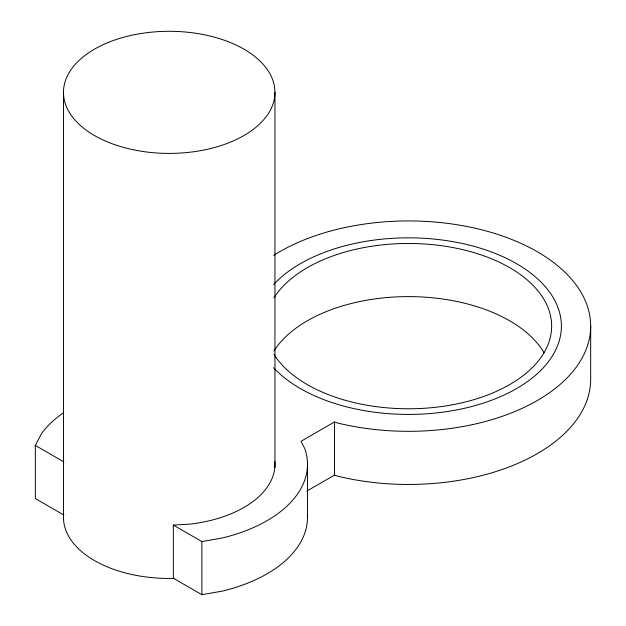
<?xml version="1.0" encoding="UTF-8"?>
<svg xmlns="http://www.w3.org/2000/svg" width="626" height="626" viewBox="0 0 626 626"><rect width="100%" height="100%" fill="white"/><g stroke="black" fill="none" stroke-linecap="round" stroke-linejoin="round"><path stroke-width="0.94" d="M63.875 515.026L35.322 498.539L35.322 445.407L41.465 433.716A138.276 79.831 0 0 1 63.116 413.066M273.703 255.345A182.197 105.191 0 0 1 514.783 240.697A182.197 105.191 0 0 1 567.688 377.282A182.197 105.191 0 0 1 338.752 423.309L334.464 421.987L300.965 441.33L304.831 448.693A138.276 79.831 0 0 1 222.128 538.024L201.877 541.568L173.324 525.081L173.324 578.213L201.877 594.7L222.128 591.155A138.276 79.831 0 0 0 307.405 514.642M306.826 491.074L334.464 475.118L338.752 476.441A182.197 105.191 0 0 0 590.678 379.262L590.678 326.13M173.324 525.081L189.842 524.142A105.739 61.051 0 0 0 274.845 461.511M35.322 445.407L63.875 461.894M334.464 421.987L334.464 475.118M307.491 464.265L307.491 517.397M274.955 92.351L274.955 467.567M201.877 541.568L201.877 594.7M63.476 92.351L63.476 517.397A105.739 61.051 0 0 0 173.958 578.385M273.617 284.509A152.916 88.289 0 0 1 505.487 257.881A152.916 88.289 0 0 1 505.487 394.372A152.916 88.289 0 0 1 273.617 367.744M273.961 350.983A143.158 82.648 0 0 1 410.046 296.614A143.158 82.648 0 0 1 544.033 352.681M273.961 297.851A143.158 82.648 0 0 1 493.969 259.829A143.158 82.648 0 0 1 493.969 392.424A143.158 82.648 0 0 1 273.961 354.402M94.44 135.521A105.739 61.051 0 0 0 271.355 108.149A105.739 61.051 0 0 0 141.844 33.381A105.739 61.051 0 0 0 94.44 135.521"/></g></svg>
